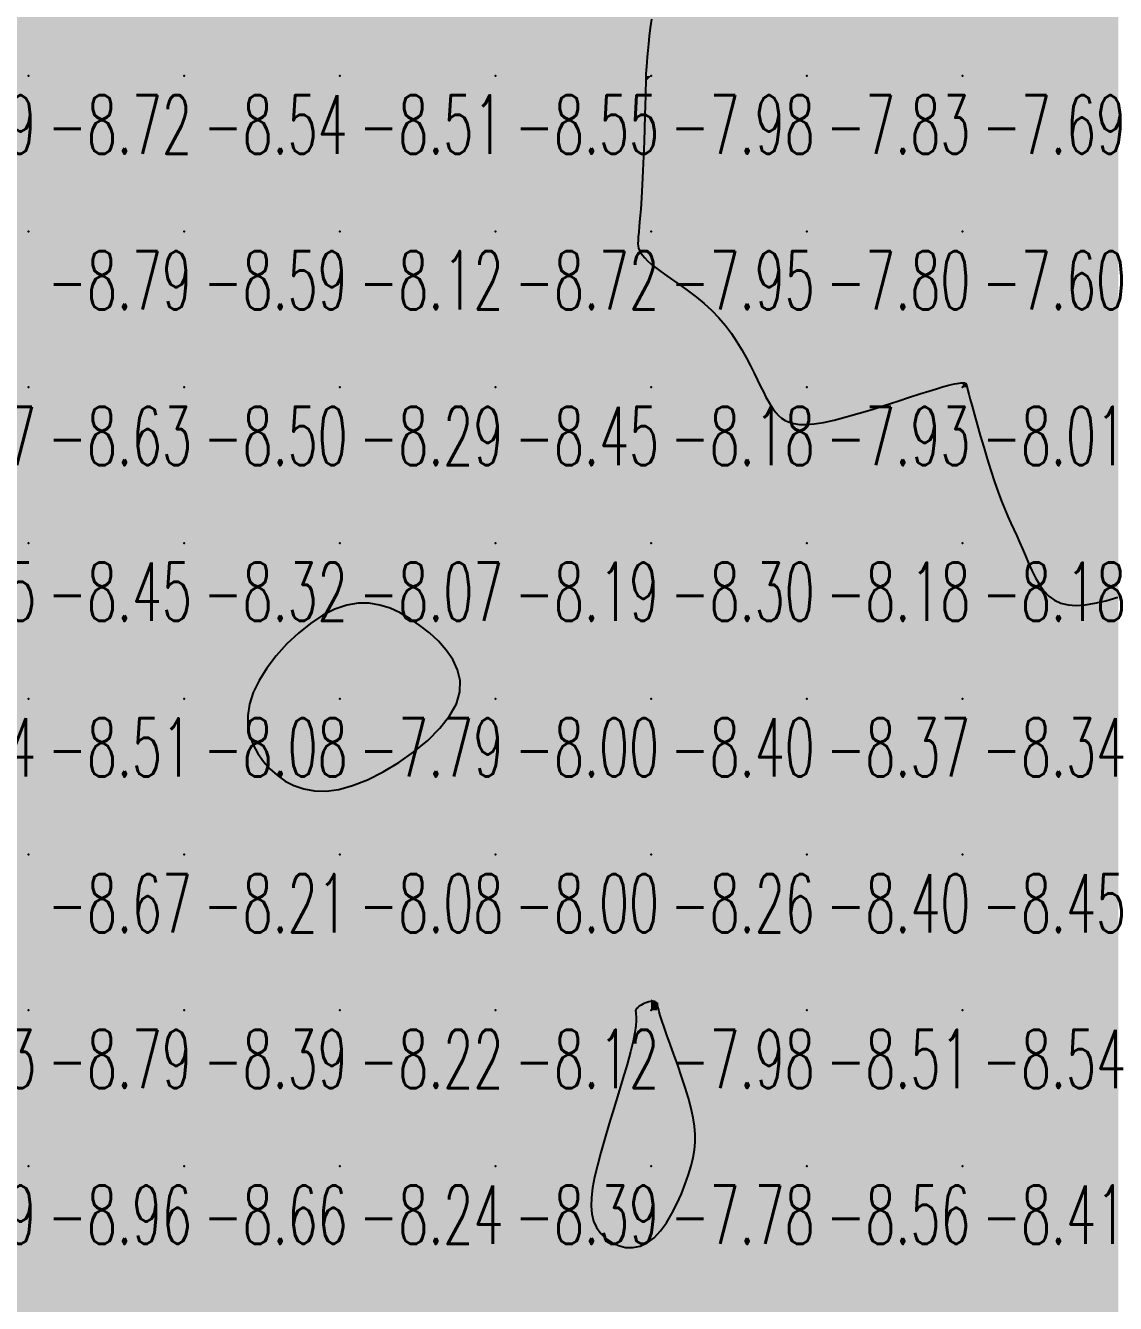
# Model space of a CAD drawing. Header units: millimetres. Extents: x 88261 to 90953, y 390274 to 392322.
# Drawn here: x 90010.1 to 90080.1, y 391308.4 to 391390.5 of the extents above; entities that cross this region are included whole.
import ezdxf
from ezdxf.enums import TextEntityAlignment as Align

# ---------------------------------------------------------------- set-up
doc = ezdxf.new("R2010")
doc.units = ezdxf.units.MM
doc.header["$LTSCALE"] = 25
for name, color, linetype in [('CN_03_00', 7, 'Continuous'), ('COTEAlt', 7, 'Continuous'), ('TN_COLORIAGE', 7, 'Continuous')]:
    doc.layers.add(name, color=color, linetype=linetype)
doc.styles.add('Simplex 1.0', font='Simplex.shx', dxfattribs={"width": 0.99, "height": 2.5})
doc.styles.get("Standard").update_dxf_attribs({"font": 'times.ttf'})

# ---------------------------------------------------------------- blocks, each defined once
blk = doc.blocks.new('COTE')
at = {"color": 0}
blk.add_point((0, 0), dxfattribs=at)
at = {"layer": 'COTEAlt'}
blk.add_attdef('ALT', text='', height=3.75, dxfattribs=at).set_placement((1.25, -1.25), align=Align.TOP_LEFT)

msp = doc.modelspace()

# ---------------------------------------------------------------- linework, layer by layer
at = {"layer": 'CN_03_00', "elevation": -8, "flags": 128}
msp.add_lwpolyline([(90050.262, 391390.881), (90050.191, 391390.312), (90050.129, 391389.783), (90050.075, 391389.297), (90050.03, 391388.857), (90049.992, 391388.465), (90049.962, 391388.123), (90049.939, 391387.835), (90049.924, 391387.598), (90049.915, 391387.392), (90049.909, 391387.19), (90049.905, 391386.969), (90049.902, 391386.702), (90049.896, 391386.364), (90049.887, 391385.93), (90049.873, 391385.374), (90049.852, 391384.682), (90049.824, 391383.877), (90049.791, 391382.997), (90049.754, 391382.075), (90049.713, 391381.148), (90049.669, 391380.25), (90049.623, 391379.417), (90049.577, 391378.683), (90049.532, 391378.077), (90049.489, 391377.589), (90049.452, 391377.201), (90049.423, 391376.897), (90049.405, 391376.659), (90049.401, 391376.47), (90049.413, 391376.313), (90049.445, 391376.17), (90049.499, 391376.026), (90049.579, 391375.877), (90049.69, 391375.718), (90049.837, 391375.547), (90050.023, 391375.361), (90050.254, 391375.157), (90050.535, 391374.932), (90050.869, 391374.682), (90051.258, 391374.406), (90051.693, 391374.102), (90052.162, 391373.77), (90052.653, 391373.411), (90053.154, 391373.025), (90053.653, 391372.611), (90054.138, 391372.169), (90054.597, 391371.699), (90055.019, 391371.204), (90055.406, 391370.689), (90055.758, 391370.164), (90056.079, 391369.638), (90056.37, 391369.12), (90056.633, 391368.619), (90056.871, 391368.143), (90057.086, 391367.701), (90057.279, 391367.301), (90057.457, 391366.941), (90057.622, 391366.617), (90057.781, 391366.327), (90057.936, 391366.067), (90058.094, 391365.834), (90058.259, 391365.625), (90058.435, 391365.435), (90058.629, 391365.265), (90058.849, 391365.116), (90059.106, 391364.995), (90059.411, 391364.907), (90059.774, 391364.857), (90060.206, 391364.85), (90060.717, 391364.892), (90061.318, 391364.988), (90062.012, 391365.139), (90062.782, 391365.337), (90063.599, 391365.57), (90064.44, 391365.825), (90065.278, 391366.089), (90066.086, 391366.35), (90066.841, 391366.597), (90067.514, 391366.816), (90068.088, 391366.999), (90068.566, 391367.146), (90068.96, 391367.261), (90069.279, 391367.349), (90069.534, 391367.415), (90069.737, 391367.461), (90069.897, 391367.492), (90070.026, 391367.513), (90070.133, 391367.526), (90070.221, 391367.534), (90070.292, 391367.536), (90070.349, 391367.532), (90070.392, 391367.524), (90070.425, 391367.511), (90070.45, 391367.495), (90070.468, 391367.475), (90070.481, 391367.45), (90070.495, 391367.407), (90070.515, 391367.334), (90070.544, 391367.217), (90070.588, 391367.04), (90070.652, 391366.791), (90070.74, 391366.456), (90070.858, 391366.02), (90071.008, 391365.475), (90071.187, 391364.842), (90071.388, 391364.142), (90071.607, 391363.401), (90071.837, 391362.644), (90072.072, 391361.894), (90072.306, 391361.176), (90072.535, 391360.515), (90072.753, 391359.928), (90072.961, 391359.407), (90073.161, 391358.939), (90073.354, 391358.508), (90073.543, 391358.101), (90073.729, 391357.703), (90073.914, 391357.3), (90074.1, 391356.877), (90074.29, 391356.425), (90074.488, 391355.953), (90074.7, 391355.478), (90074.931, 391355.014), (90075.187, 391354.576), (90075.474, 391354.178), (90075.796, 391353.837), (90076.16, 391353.566), (90076.57, 391353.378), (90077.03, 391353.27), (90077.545, 391353.238), (90078.118, 391353.276), (90078.752, 391353.378), (90079.451, 391353.539), (90080.218, 391353.755)], dxfattribs=at)
for points in [[(90032.039, 391342.04), (90033.041, 391342.543), (90034.044, 391343.146), (90035.01, 391343.83), (90035.901, 391344.571), (90036.678, 391345.349), (90037.303, 391346.14), (90037.738, 391346.924), (90037.955, 391347.681), (90037.972, 391348.407), (90037.815, 391349.098), (90037.513, 391349.752), (90037.092, 391350.367), (90036.58, 391350.94), (90036.004, 391351.469), (90035.393, 391351.951), (90034.768, 391352.383), (90034.132, 391352.754), (90033.482, 391353.05), (90032.816, 391353.261), (90032.131, 391353.374), (90031.425, 391353.376), (90030.695, 391353.256), (90029.938, 391353), (90029.156, 391352.603), (90028.366, 391352.082), (90027.591, 391351.459), (90026.852, 391350.758), (90026.17, 391350.003), (90025.568, 391349.215), (90025.067, 391348.418), (90024.689, 391347.635), (90024.449, 391346.886), (90024.341, 391346.175), (90024.353, 391345.502), (90024.471, 391344.869), (90024.684, 391344.276), (90024.978, 391343.724), (90025.341, 391343.214), (90025.761, 391342.747), (90026.227, 391342.325), (90026.742, 391341.96), (90027.309, 391341.664), (90027.933, 391341.449), (90028.617, 391341.329), (90029.366, 391341.316), (90030.185, 391341.422), (90031.077, 391341.662), (90032.039, 391342.04)], [(90050.436, 391312.629), (90050.848, 391313.069), (90051.232, 391313.593), (90051.586, 391314.18), (90051.907, 391314.806), (90052.194, 391315.448), (90052.443, 391316.084), (90052.654, 391316.692), (90052.823, 391317.254), (90052.951, 391317.779), (90053.036, 391318.281), (90053.078, 391318.774), (90053.078, 391319.271), (90053.034, 391319.788), (90052.946, 391320.337), (90052.813, 391320.934), (90052.638, 391321.586), (90052.429, 391322.28), (90052.197, 391322.993), (90051.953, 391323.707), (90051.709, 391324.401), (90051.475, 391325.054), (90051.262, 391325.647), (90051.081, 391326.158), (90050.941, 391326.574), (90050.837, 391326.9), (90050.764, 391327.149), (90050.715, 391327.334), (90050.683, 391327.466), (90050.661, 391327.558), (90050.644, 391327.621), (90050.624, 391327.669), (90050.596, 391327.71), (90050.559, 391327.746), (90050.511, 391327.776), (90050.453, 391327.798), (90050.384, 391327.811), (90050.302, 391327.814), (90050.208, 391327.804), (90050.1, 391327.782), (90049.98, 391327.746), (90049.852, 391327.697), (90049.722, 391327.639), (90049.597, 391327.573), (90049.482, 391327.501), (90049.383, 391327.426), (90049.308, 391327.35), (90049.262, 391327.275), (90049.247, 391327.201), (90049.255, 391327.111), (90049.274, 391326.989), (90049.291, 391326.815), (90049.293, 391326.573), (90049.27, 391326.244), (90049.207, 391325.81), (90049.094, 391325.252), (90048.922, 391324.561), (90048.699, 391323.757), (90048.439, 391322.867), (90048.153, 391321.919), (90047.855, 391320.94), (90047.557, 391319.959), (90047.273, 391319.004), (90047.014, 391318.101), (90046.792, 391317.274), (90046.614, 391316.522), (90046.485, 391315.84), (90046.409, 391315.223), (90046.392, 391314.664), (90046.438, 391314.159), (90046.554, 391313.701), (90046.743, 391313.286), (90047.008, 391312.911), (90047.339, 391312.585), (90047.724, 391312.318), (90048.149, 391312.124), (90048.602, 391312.013), (90049.07, 391311.997), (90049.539, 391312.087), (90049.999, 391312.296), (90050.436, 391312.629)]]:
    msp.add_lwpolyline(points, close=True, dxfattribs=at)
at = {"layer": 'TN_COLORIAGE', "color": 171}
for points in [[(90000.249, 391397.239, -8.62), (90000.249, 391387.239, -8.62), (90010.249, 391397.239, -8.62)], [(90000.249, 391387.239, -8.62), (90010.249, 391387.239, -8.62), (90010.249, 391397.239, -8.62)], [(90010.249, 391397.239, -8.516), (90010.249, 391387.239, -8.516), (90020.249, 391397.239, -8.516)], [(90010.249, 391387.239, -8.516), (90020.249, 391387.239, -8.516), (90020.249, 391397.239, -8.516)], [(90020.249, 391397.239, -8.571), (90020.249, 391387.239, -8.571), (90030.249, 391397.239, -8.571)], [(90020.249, 391387.239, -8.571), (90030.249, 391387.239, -8.571), (90030.249, 391397.239, -8.571)], [(90030.249, 391397.239, -8.443), (90030.249, 391387.239, -8.443), (90040.249, 391397.239, -8.443)], [(90030.249, 391387.239, -8.443), (90040.249, 391387.239, -8.443), (90040.249, 391397.239, -8.443)], [(90040.249, 391397.239, -8.035), (90040.249, 391387.239, -8.035), (90050.249, 391397.239, -8.035)], [(90040.249, 391387.239, -8), (90049.859, 391387.239, -8), (90050.249, 391397.239, -8), (90050.249, 391391.112, -8)], [(90000.249, 391387.239, -8.723), (90000.249, 391377.239, -8.723), (90010.249, 391387.239, -8.723)], [(90000.249, 391377.239, -8.723), (90010.249, 391377.239, -8.723), (90010.249, 391387.239, -8.723)], [(90010.249, 391387.239, -8.545), (90010.249, 391377.239, -8.545), (90020.249, 391387.239, -8.545)], [(90010.249, 391377.239, -8.545), (90020.249, 391377.239, -8.545), (90020.249, 391387.239, -8.545)], [(90020.249, 391387.239, -8.511), (90020.249, 391377.239, -8.511), (90030.249, 391387.239, -8.511)], [(90020.249, 391377.239, -8.511), (90030.249, 391377.239, -8.511), (90030.249, 391387.239, -8.511)], [(90030.249, 391387.239, -8.548), (90030.249, 391377.239, -8.548), (90040.249, 391387.239, -8.548)], [(90030.249, 391377.239, -8.548), (90040.249, 391377.239, -8.548), (90040.249, 391387.239, -8.548)], [(90040.249, 391377.239, -8), (90049.951, 391386.941, -8), (90040.249, 391387.239, -8), (90049.859, 391387.239, -8)], [(90049.575, 391377.239, -8.724), (90049.951, 391386.941, -8.724), (90040.249, 391377.239, -8.724)], [(90000.249, 391377.239, -8.792), (90000.249, 391367.239, -8.792), (90010.249, 391377.239, -8.792)], [(90000.249, 391367.239, -8.792), (90010.249, 391367.239, -8.792), (90010.249, 391377.239, -8.792)], [(90010.249, 391377.239, -8.587), (90010.249, 391367.239, -8.587), (90020.249, 391377.239, -8.587)], [(90010.249, 391367.239, -8.587), (90020.249, 391367.239, -8.587), (90020.249, 391377.239, -8.587)], [(90020.249, 391377.239, -8.122), (90020.249, 391367.239, -8.122), (90030.249, 391377.239, -8.122)], [(90020.249, 391367.239, -8.122), (90030.249, 391367.239, -8.122), (90030.249, 391377.239, -8.122)], [(90030.249, 391377.239, -8.724), (90030.249, 391367.239, -8.724), (90040.249, 391377.239, -8.724)], [(90030.249, 391367.239, -8.724), (90040.249, 391367.239, -8.724), (90040.249, 391377.239, -8.724)], [(90040.249, 391377.239, -8), (90049.575, 391377.239, -8), (90040.249, 391367.239, -8), (90049.211, 391376.202, -8)], [(90040.249, 391367.239, -8), (90049.211, 391376.202, -8), (90050.249, 391367.239, -8), (90050.249, 391374.974, -8)], [(90055.005, 391371.996, -8.179), (90050.249, 391374.974, -8.179), (90050.249, 391367.239, -8.179)], [(90055.005, 391371.996, -8.179), (90057.311, 391367.239, -8.179), (90050.249, 391367.239, -8.179)], [(90000.249, 391367.239, -8.626), (90000.249, 391357.239, -8.626), (90010.249, 391367.239, -8.626)], [(90000.249, 391357.239, -8.626), (90010.249, 391357.239, -8.626), (90010.249, 391367.239, -8.626)], [(90010.249, 391367.239, -8.502), (90010.249, 391357.239, -8.502), (90020.249, 391367.239, -8.502)], [(90010.249, 391357.239, -8.502), (90020.249, 391357.239, -8.502), (90020.249, 391367.239, -8.502)], [(90020.249, 391367.239, -8.289), (90020.249, 391357.239, -8.289), (90030.249, 391367.239, -8.289)], [(90020.249, 391357.239, -8.289), (90030.249, 391357.239, -8.289), (90030.249, 391367.239, -8.289)], [(90030.249, 391367.239, -8.452), (90030.249, 391357.239, -8.452), (90040.249, 391367.239, -8.452)], [(90030.249, 391357.239, -8.452), (90040.249, 391357.239, -8.452), (90040.249, 391367.239, -8.452)], [(90040.249, 391367.239, -8.179), (90040.249, 391357.239, -8.179), (90050.249, 391367.239, -8.179)], [(90040.249, 391357.239, -8.179), (90050.249, 391357.239, -8.179), (90050.249, 391367.239, -8.179)], [(90050.249, 391357.239, -8), (90058.263, 391365.254, -8), (90050.249, 391367.239, -8), (90057.311, 391367.239, -8)], [(90060.249, 391357.239, -8), (90060.249, 391364.358, -8), (90070.249, 391367.239, -8), (90068.647, 391367.239, -8)], [(90060.249, 391357.239, -8.014), (90070.249, 391357.239, -8.014), (90070.249, 391367.239, -8.014)], [(90070.249, 391367.583, -8.014), (90068.647, 391367.239, -8.014), (90070.249, 391367.239, -8.014)], [(90070.516, 391367.507, -8.014), (90070.249, 391367.583, -8.014), (90070.249, 391367.239, -8.014)], [(90070.492, 391367.239, -8.014), (90070.516, 391367.507, -8.014), (90070.249, 391367.239, -8.014)], [(90070.249, 391357.239, -8), (90072.662, 391359.653, -8), (90070.249, 391367.239, -8), (90070.492, 391367.239, -8)], [(90050.249, 391357.239, -8), (90058.263, 391365.254, -8), (90060.249, 391357.239, -8), (90060.249, 391364.358, -8)], [(90072.662, 391359.653, -8.181), (90074.07, 391357.239, -8.181), (90070.249, 391357.239, -8.181)], [(90000.249, 391357.239, -8.448), (90000.249, 391347.239, -8.448), (90010.249, 391357.239, -8.448)], [(90000.249, 391347.239, -8.448), (90010.249, 391347.239, -8.448), (90010.249, 391357.239, -8.448)], [(90010.249, 391357.239, -8.316), (90010.249, 391347.239, -8.316), (90020.249, 391357.239, -8.316)], [(90010.249, 391347.239, -8.316), (90020.249, 391347.239, -8.316), (90020.249, 391357.239, -8.316)], [(90020.249, 391357.239, -8.075), (90020.249, 391347.239, -8.075), (90030.249, 391357.239, -8.075)], [(90020.249, 391347.239, -8), (90023.148, 391347.239, -8), (90030.249, 391357.239, -8), (90030.249, 391354.571, -8)], [(90040.249, 391357.239, -8), (90035.484, 391352.475, -8), (90030.249, 391357.239, -8), (90030.249, 391354.571, -8)], [(90040.249, 391357.239, -8), (90035.484, 391352.475, -8), (90040.249, 391347.239, -8), (90040.173, 391347.239, -8)], [(90040.249, 391357.239, -8.3), (90040.249, 391347.239, -8.3), (90050.249, 391357.239, -8.3)], [(90040.249, 391347.239, -8.3), (90050.249, 391347.239, -8.3), (90050.249, 391357.239, -8.3)], [(90050.249, 391357.239, -8.184), (90050.249, 391347.239, -8.184), (90060.249, 391357.239, -8.184)], [(90050.249, 391347.239, -8.184), (90060.249, 391347.239, -8.184), (90060.249, 391357.239, -8.184)], [(90060.249, 391357.239, -8.181), (90060.249, 391347.239, -8.181), (90070.249, 391357.239, -8.181)], [(90060.249, 391347.239, -8.181), (90070.249, 391347.239, -8.181), (90070.249, 391357.239, -8.181)], [(90070.249, 391347.239, -8), (90075.66, 391352.65, -8), (90070.249, 391357.239, -8), (90074.07, 391357.239, -8)], [(90080.249, 391347.239, -8), (90080.249, 391353.556, -8), (90070.249, 391347.239, -8), (90075.66, 391352.65, -8)], [(90000.249, 391347.239, -8.511), (90000.249, 391337.239, -8.511), (90010.249, 391347.239, -8.511)], [(90000.249, 391337.239, -8.511), (90010.249, 391337.239, -8.511), (90010.249, 391347.239, -8.511)], [(90010.249, 391347.239, -8.084), (90010.249, 391337.239, -8.084), (90020.249, 391347.239, -8.084)], [(90010.249, 391337.239, -8.084), (90020.249, 391337.239, -8.084), (90020.249, 391347.239, -8.084)], [(90020.249, 391337.239, -8), (90025.292, 391342.283, -8), (90020.249, 391347.239, -8), (90023.148, 391347.239, -8)], [(90030.249, 391337.239, -8), (90030.249, 391340.112, -8), (90040.249, 391347.239, -8), (90040.173, 391347.239, -8)], [(90030.249, 391337.239, -8.002), (90040.249, 391337.239, -8.002), (90040.249, 391347.239, -8.002)], [(90040.249, 391347.239, -8.403), (90040.249, 391337.239, -8.403), (90050.249, 391347.239, -8.403)], [(90040.249, 391337.239, -8.403), (90050.249, 391337.239, -8.403), (90050.249, 391347.239, -8.403)], [(90050.249, 391347.239, -8.368), (90050.249, 391337.239, -8.368), (90060.249, 391347.239, -8.368)], [(90050.249, 391337.239, -8.368), (90060.249, 391337.239, -8.368), (90060.249, 391347.239, -8.368)], [(90060.249, 391347.239, -8.345), (90060.249, 391337.239, -8.345), (90070.249, 391347.239, -8.345)], [(90060.249, 391337.239, -8.345), (90070.249, 391337.239, -8.345), (90070.249, 391347.239, -8.345)], [(90070.249, 391347.239, -8.501), (90070.249, 391337.239, -8.501), (90080.249, 391347.239, -8.501)], [(90070.249, 391337.239, -8.501), (90080.249, 391337.239, -8.501), (90080.249, 391347.239, -8.501)], [(90020.249, 391337.239, -8), (90025.292, 391342.283, -8), (90030.249, 391337.239, -8), (90030.249, 391340.112, -8)], [(90000.249, 391337.239, -8.671), (90000.249, 391327.239, -8.671), (90010.249, 391337.239, -8.671)], [(90000.249, 391327.239, -8.671), (90010.249, 391327.239, -8.671), (90010.249, 391337.239, -8.671)], [(90010.249, 391337.239, -8.209), (90010.249, 391327.239, -8.209), (90020.249, 391337.239, -8.209)], [(90010.249, 391327.239, -8.209), (90020.249, 391327.239, -8.209), (90020.249, 391337.239, -8.209)], [(90020.249, 391337.239, -8.083), (90020.249, 391327.239, -8.083), (90030.249, 391337.239, -8.083)], [(90020.249, 391327.239, -8.083), (90030.249, 391327.239, -8.083), (90030.249, 391337.239, -8.083)], [(90030.249, 391337.239, -8.004), (90030.249, 391327.239, -8.004), (90040.249, 391337.239, -8.004)], [(90030.249, 391327.239, -8.004), (90040.249, 391327.239, -8.004), (90040.249, 391337.239, -8.004)], [(90040.249, 391337.239, -8.26), (90040.249, 391327.239, -8.26), (90050.249, 391337.239, -8.26)], [(90050.249, 391337.239, -8), (90050.249, 391327.936, -8), (90040.249, 391327.239, -8), (90048.888, 391327.239, -8)], [(90060.249, 391337.239, -8), (90050.719, 391327.709, -8), (90050.249, 391337.239, -8), (90050.249, 391327.936, -8)], [(90060.249, 391327.239, -8), (90050.619, 391327.239, -8), (90060.249, 391337.239, -8), (90050.719, 391327.709, -8)], [(90060.249, 391337.239, -8.453), (90060.249, 391327.239, -8.453), (90070.249, 391337.239, -8.453)], [(90060.249, 391327.239, -8.453), (90070.249, 391327.239, -8.453), (90070.249, 391337.239, -8.453)], [(90070.249, 391337.239, -8.345), (90070.249, 391327.239, -8.345), (90080.249, 391337.239, -8.345)], [(90070.249, 391327.239, -8.345), (90080.249, 391327.239, -8.345), (90080.249, 391337.239, -8.345)], [(90000.249, 391327.239, -8.791), (90000.249, 391317.239, -8.791), (90010.249, 391327.239, -8.791)], [(90000.249, 391317.239, -8.791), (90010.249, 391317.239, -8.791), (90010.249, 391327.239, -8.791)], [(90010.249, 391327.239, -8.395), (90010.249, 391317.239, -8.395), (90020.249, 391327.239, -8.395)], [(90010.249, 391317.239, -8.395), (90020.249, 391317.239, -8.395), (90020.249, 391327.239, -8.395)], [(90020.249, 391327.239, -8.215), (90020.249, 391317.239, -8.215), (90030.249, 391327.239, -8.215)], [(90020.249, 391317.239, -8.215), (90030.249, 391317.239, -8.215), (90030.249, 391327.239, -8.215)], [(90030.249, 391327.239, -8.124), (90030.249, 391317.239, -8.124), (90040.249, 391327.239, -8.124)], [(90030.249, 391317.239, -8.124), (90040.249, 391317.239, -8.124), (90040.249, 391327.239, -8.124)], [(90040.249, 391317.239, -8), (90049.768, 391326.759, -8), (90040.249, 391327.239, -8), (90048.888, 391327.239, -8)], [(90046.603, 391317.239, -8.386), (90049.768, 391326.759, -8.386), (90040.249, 391317.239, -8.386)], [(90053.291, 391320.282, -8.506), (90050.619, 391327.239, -8.506), (90060.249, 391327.239, -8.506)], [(90060.249, 391317.239, -8), (90053.096, 391317.239, -8), (90060.249, 391327.239, -8), (90053.291, 391320.282, -8)], [(90060.249, 391327.239, -8.542), (90060.249, 391317.239, -8.542), (90070.249, 391327.239, -8.542)], [(90060.249, 391317.239, -8.542), (90070.249, 391317.239, -8.542), (90070.249, 391327.239, -8.542)], [(90070.249, 391327.239, -8.361), (90070.249, 391317.239, -8.361), (90080.249, 391327.239, -8.361)], [(90070.249, 391317.239, -8.361), (90080.249, 391317.239, -8.361), (90080.249, 391327.239, -8.361)], [(90000.249, 391317.239, -8.956), (90000.249, 391307.239, -8.956), (90010.249, 391317.239, -8.956)], [(90000.249, 391307.239, -8.956), (90010.249, 391307.239, -8.956), (90010.249, 391317.239, -8.956)], [(90010.249, 391317.239, -8.659), (90010.249, 391307.239, -8.659), (90020.249, 391317.239, -8.659)], [(90010.249, 391307.239, -8.659), (90020.249, 391307.239, -8.659), (90020.249, 391317.239, -8.659)], [(90020.249, 391317.239, -8.242), (90020.249, 391307.239, -8.242), (90030.249, 391317.239, -8.242)], [(90020.249, 391307.239, -8.242), (90030.249, 391307.239, -8.242), (90030.249, 391317.239, -8.242)], [(90030.249, 391317.239, -8.386), (90030.249, 391307.239, -8.386), (90040.249, 391317.239, -8.386)], [(90030.249, 391307.239, -8.386), (90040.249, 391307.239, -8.386), (90040.249, 391317.239, -8.386)], [(90040.249, 391317.239, -8), (90046.603, 391317.239, -8), (90040.249, 391307.239, -8), (90045.901, 391312.892, -8)], [(90060.249, 391317.239, -8), (90053.096, 391317.239, -8), (90050.249, 391307.239, -8), (90050.249, 391310.911, -8)], [(90050.249, 391307.239, -8.556), (90060.249, 391307.239, -8.556), (90060.249, 391317.239, -8.556)], [(90060.249, 391317.239, -8.412), (90060.249, 391307.239, -8.412), (90070.249, 391317.239, -8.412)], [(90060.249, 391307.239, -8.412), (90070.249, 391307.239, -8.412), (90070.249, 391317.239, -8.412)], [(90070.249, 391317.239, -8.304), (90070.249, 391307.239, -8.304), (90080.249, 391317.239, -8.304)], [(90070.249, 391307.239, -8.304), (90080.249, 391307.239, -8.304), (90080.249, 391317.239, -8.304)], [(90040.249, 391307.239, -8), (90045.901, 391312.892, -8), (90050.249, 391307.239, -8), (90050.249, 391310.911, -8)]]:
    msp.add_solid(points, dxfattribs=at)
at = {"layer": 'TN_COLORIAGE', "color": 161}
for points in [[(90050.249, 391391.112, -7.66), (90051.188, 391397.239, -7.66), (90050.249, 391387.239, -7.66), (90060.249, 391397.239, -7.66)], [(90050.249, 391387.239, -7.66), (90060.249, 391387.239, -7.66), (90060.249, 391397.239, -7.66)], [(90060.249, 391397.239, -7.344), (90060.249, 391387.239, -7.344), (90070.249, 391397.239, -7.344)], [(90060.249, 391387.239, -7.344), (90070.249, 391387.239, -7.344), (90070.249, 391397.239, -7.344)], [(90070.249, 391397.239, -7.408), (90070.249, 391387.239, -7.408), (90080.249, 391397.239, -7.408)], [(90070.249, 391387.239, -7.408), (90080.249, 391387.239, -7.408), (90080.249, 391397.239, -7.408)], [(90050.249, 391391.112, -7.978), (90049.859, 391387.239, -7.978), (90050.249, 391387.239, -7.978)], [(90049.951, 391386.941, -7.948), (90049.575, 391377.239, -7.948), (90050.249, 391387.239, -7.948), (90050.249, 391377.239, -7.948)], [(90049.859, 391387.239, -7.978), (90049.951, 391386.941, -7.978), (90050.249, 391387.239, -7.978)], [(90050.249, 391387.239, -7.832), (90050.249, 391377.239, -7.832), (90060.249, 391387.239, -7.832)], [(90050.249, 391377.239, -7.832), (90060.249, 391377.239, -7.832), (90060.249, 391387.239, -7.832)], [(90060.249, 391387.239, -7.69), (90060.249, 391377.239, -7.69), (90070.249, 391387.239, -7.69)], [(90060.249, 391377.239, -7.69), (90070.249, 391377.239, -7.69), (90070.249, 391387.239, -7.69)], [(90070.249, 391387.239, -7.524), (90070.249, 391377.239, -7.524), (90080.249, 391387.239, -7.524)], [(90070.249, 391377.239, -7.524), (90080.249, 391377.239, -7.524), (90080.249, 391387.239, -7.524)], [(90049.211, 391376.202, -7.948), (90049.575, 391377.239, -7.948), (90050.249, 391377.239, -7.948)], [(90050.249, 391374.974, -7.948), (90049.211, 391376.202, -7.948), (90050.249, 391377.239, -7.948)], [(90050.249, 391374.974, -7.803), (90055.005, 391371.996, -7.803), (90050.249, 391377.239, -7.803), (90060.249, 391377.239, -7.803)], [(90057.311, 391367.239, -7.803), (90055.005, 391371.996, -7.803), (90060.249, 391367.239, -7.803), (90060.249, 391377.239, -7.803)], [(90060.249, 391377.239, -7.602), (90060.249, 391367.239, -7.602), (90070.249, 391377.239, -7.602)], [(90068.647, 391367.239, -7.602), (90070.249, 391367.583, -7.602), (90060.249, 391367.239, -7.602), (90070.249, 391377.239, -7.602)], [(90070.249, 391367.583, -7.485), (90070.516, 391367.507, -7.485), (90070.249, 391377.239, -7.485), (90080.249, 391377.239, -7.485)], [(90070.516, 391367.507, -7.432), (90070.492, 391367.239, -7.432), (90080.249, 391377.239, -7.432), (90080.249, 391367.239, -7.432)], [(90057.311, 391367.239, -7.926), (90058.263, 391365.254, -7.926), (90060.249, 391367.239, -7.926)], [(90060.249, 391364.358, -7.926), (90058.263, 391365.254, -7.926), (90060.249, 391367.239, -7.926)], [(90068.647, 391367.239, -7.926), (90060.249, 391364.358, -7.926), (90060.249, 391367.239, -7.926)], [(90070.492, 391367.239, -7.432), (90072.662, 391359.653, -7.432), (90080.249, 391367.239, -7.432)], [(90074.07, 391357.239, -7.432), (90072.662, 391359.653, -7.432), (90080.249, 391357.239, -7.432), (90080.249, 391367.239, -7.432)], [(90074.07, 391357.239, -7.708), (90075.66, 391352.65, -7.708), (90080.249, 391357.239, -7.708)], [(90075.66, 391352.65, -7.708), (90080.249, 391353.556, -7.708), (90080.249, 391357.239, -7.708)], [(90030.249, 391354.571, -7.794), (90023.148, 391347.239, -7.794), (90030.249, 391347.239, -7.794)], [(90030.249, 391354.571, -7.794), (90035.484, 391352.475, -7.794), (90030.249, 391347.239, -7.794)], [(90040.173, 391347.239, -7.794), (90035.484, 391352.475, -7.794), (90030.249, 391347.239, -7.794)], [(90023.148, 391347.239, -7.794), (90025.292, 391342.283, -7.794), (90030.249, 391347.239, -7.794)], [(90030.249, 391340.112, -7.794), (90025.292, 391342.283, -7.794), (90030.249, 391347.239, -7.794)], [(90040.173, 391347.239, -7.794), (90030.249, 391340.112, -7.794), (90030.249, 391347.239, -7.794)], [(90048.888, 391327.239, -7.981), (90050.249, 391327.936, -7.981), (90050.249, 391327.239, -7.981)], [(90050.249, 391327.936, -7.981), (90050.719, 391327.709, -7.981), (90050.249, 391327.239, -7.981)], [(90050.719, 391327.709, -7.981), (90050.619, 391327.239, -7.981), (90050.249, 391327.239, -7.981)], [(90049.768, 391326.759, -7.779), (90046.603, 391317.239, -7.779), (90050.249, 391327.239, -7.779), (90050.249, 391317.239, -7.779)], [(90048.888, 391327.239, -7.981), (90049.768, 391326.759, -7.981), (90050.249, 391327.239, -7.981)], [(90050.619, 391327.239, -7.779), (90053.291, 391320.282, -7.779), (90050.249, 391327.239, -7.779), (90050.249, 391317.239, -7.779)], [(90053.291, 391320.282, -7.779), (90053.096, 391317.239, -7.779), (90050.249, 391317.239, -7.779)], [(90045.901, 391312.892, -7.779), (90046.603, 391317.239, -7.779), (90050.249, 391317.239, -7.779)], [(90050.249, 391310.911, -7.779), (90045.901, 391312.892, -7.779), (90050.249, 391317.239, -7.779)], [(90050.249, 391310.911, -7.779), (90053.096, 391317.239, -7.779), (90050.249, 391317.239, -7.779)]]:
    msp.add_solid(points, dxfattribs=at)

# ---------------------------------------------------------------- block references
at = {"layer": 'COTEAlt'}
ref = msp.add_blockref('COTE', (90000.249, 391387.239), dxfattribs=at)
ref.add_attrib('ALT', '-8.79', dxfattribs={"height": 3.75, "style": 'Simplex 1.0', "width": 0.6}).set_placement((90001.499, 391385.989), align=Align.TOP_LEFT)
ref = msp.add_blockref('COTE', (90010.249, 391387.239), dxfattribs=at)
ref.add_attrib('ALT', '-8.72', dxfattribs={"height": 3.75, "style": 'Simplex 1.0', "width": 0.6}).set_placement((90011.499, 391385.989), align=Align.TOP_LEFT)
ref = msp.add_blockref('COTE', (90020.249, 391387.239), dxfattribs=at)
ref.add_attrib('ALT', '-8.54', dxfattribs={"height": 3.75, "style": 'Simplex 1.0', "width": 0.6}).set_placement((90021.499, 391385.989), align=Align.TOP_LEFT)
ref = msp.add_blockref('COTE', (90030.249, 391387.239), dxfattribs=at)
ref.add_attrib('ALT', '-8.51', dxfattribs={"height": 3.75, "style": 'Simplex 1.0', "width": 0.6}).set_placement((90031.499, 391385.989), align=Align.TOP_LEFT)
ref = msp.add_blockref('COTE', (90040.249, 391387.239), dxfattribs=at)
ref.add_attrib('ALT', '-8.55', dxfattribs={"height": 3.75, "style": 'Simplex 1.0', "width": 0.6}).set_placement((90041.499, 391385.989), align=Align.TOP_LEFT)
ref = msp.add_blockref('COTE', (90050.249, 391387.239), dxfattribs=at)
ref.add_attrib('ALT', '-7.98', dxfattribs={"height": 3.75, "style": 'Simplex 1.0', "width": 0.6}).set_placement((90051.499, 391385.989), align=Align.TOP_LEFT)
ref = msp.add_blockref('COTE', (90060.249, 391387.239), dxfattribs=at)
ref.add_attrib('ALT', '-7.83', dxfattribs={"height": 3.75, "style": 'Simplex 1.0', "width": 0.6}).set_placement((90061.499, 391385.989), align=Align.TOP_LEFT)
ref = msp.add_blockref('COTE', (90070.249, 391387.239), dxfattribs=at)
ref.add_attrib('ALT', '-7.69', dxfattribs={"height": 3.75, "style": 'Simplex 1.0', "width": 0.6}).set_placement((90071.499, 391385.989), align=Align.TOP_LEFT)
ref = msp.add_blockref('COTE', (90010.249, 391377.239), dxfattribs=at)
ref.add_attrib('ALT', '-8.79', dxfattribs={"height": 3.75, "style": 'Simplex 1.0', "width": 0.6}).set_placement((90011.499, 391375.989), align=Align.TOP_LEFT)
ref = msp.add_blockref('COTE', (90020.249, 391377.239), dxfattribs=at)
ref.add_attrib('ALT', '-8.59', dxfattribs={"height": 3.75, "style": 'Simplex 1.0', "width": 0.6}).set_placement((90021.499, 391375.989), align=Align.TOP_LEFT)
ref = msp.add_blockref('COTE', (90030.249, 391377.239), dxfattribs=at)
ref.add_attrib('ALT', '-8.12', dxfattribs={"height": 3.75, "style": 'Simplex 1.0', "width": 0.6}).set_placement((90031.499, 391375.989), align=Align.TOP_LEFT)
ref = msp.add_blockref('COTE', (90040.249, 391377.239), dxfattribs=at)
ref.add_attrib('ALT', '-8.72', dxfattribs={"height": 3.75, "style": 'Simplex 1.0', "width": 0.6}).set_placement((90041.499, 391375.989), align=Align.TOP_LEFT)
ref = msp.add_blockref('COTE', (90050.249, 391377.239), dxfattribs=at)
ref.add_attrib('ALT', '-7.95', dxfattribs={"height": 3.75, "style": 'Simplex 1.0', "width": 0.6}).set_placement((90051.499, 391375.989), align=Align.TOP_LEFT)
ref = msp.add_blockref('COTE', (90060.249, 391377.239), dxfattribs=at)
ref.add_attrib('ALT', '-7.80', dxfattribs={"height": 3.75, "style": 'Simplex 1.0', "width": 0.6}).set_placement((90061.499, 391375.989), align=Align.TOP_LEFT)
ref = msp.add_blockref('COTE', (90070.249, 391377.239), dxfattribs=at)
ref.add_attrib('ALT', '-7.60', dxfattribs={"height": 3.75, "style": 'Simplex 1.0', "width": 0.6}).set_placement((90071.499, 391375.989), align=Align.TOP_LEFT)
ref = msp.add_blockref('COTE', (90000.249, 391367.239), dxfattribs=at)
ref.add_attrib('ALT', '-8.57', dxfattribs={"height": 3.75, "style": 'Simplex 1.0', "width": 0.6}).set_placement((90001.499, 391365.989), align=Align.TOP_LEFT)
ref = msp.add_blockref('COTE', (90010.249, 391367.239), dxfattribs=at)
ref.add_attrib('ALT', '-8.63', dxfattribs={"height": 3.75, "style": 'Simplex 1.0', "width": 0.6}).set_placement((90011.499, 391365.989), align=Align.TOP_LEFT)
ref = msp.add_blockref('COTE', (90020.249, 391367.239), dxfattribs=at)
ref.add_attrib('ALT', '-8.50', dxfattribs={"height": 3.75, "style": 'Simplex 1.0', "width": 0.6}).set_placement((90021.499, 391365.989), align=Align.TOP_LEFT)
ref = msp.add_blockref('COTE', (90030.249, 391367.239), dxfattribs=at)
ref.add_attrib('ALT', '-8.29', dxfattribs={"height": 3.75, "style": 'Simplex 1.0', "width": 0.6}).set_placement((90031.499, 391365.989), align=Align.TOP_LEFT)
ref = msp.add_blockref('COTE', (90040.249, 391367.239), dxfattribs=at)
ref.add_attrib('ALT', '-8.45', dxfattribs={"height": 3.75, "style": 'Simplex 1.0', "width": 0.6}).set_placement((90041.499, 391365.989), align=Align.TOP_LEFT)
ref = msp.add_blockref('COTE', (90050.249, 391367.239), dxfattribs=at)
ref.add_attrib('ALT', '-8.18', dxfattribs={"height": 3.75, "style": 'Simplex 1.0', "width": 0.6}).set_placement((90051.499, 391365.989), align=Align.TOP_LEFT)
ref = msp.add_blockref('COTE', (90060.249, 391367.239), dxfattribs=at)
ref.add_attrib('ALT', '-7.93', dxfattribs={"height": 3.75, "style": 'Simplex 1.0', "width": 0.6}).set_placement((90061.499, 391365.989), align=Align.TOP_LEFT)
ref = msp.add_blockref('COTE', (90070.249, 391367.239), dxfattribs=at)
ref.add_attrib('ALT', '-8.01', dxfattribs={"height": 3.75, "style": 'Simplex 1.0', "width": 0.6}).set_placement((90071.499, 391365.989), align=Align.TOP_LEFT)
ref = msp.add_blockref('COTE', (90000.249, 391357.239), dxfattribs=at)
ref.add_attrib('ALT', '-8.75', dxfattribs={"height": 3.75, "style": 'Simplex 1.0', "width": 0.6}).set_placement((90001.499, 391355.989), align=Align.TOP_LEFT)
ref = msp.add_blockref('COTE', (90010.249, 391357.239), dxfattribs=at)
ref.add_attrib('ALT', '-8.45', dxfattribs={"height": 3.75, "style": 'Simplex 1.0', "width": 0.6}).set_placement((90011.499, 391355.989), align=Align.TOP_LEFT)
ref = msp.add_blockref('COTE', (90020.249, 391357.239), dxfattribs=at)
ref.add_attrib('ALT', '-8.32', dxfattribs={"height": 3.75, "style": 'Simplex 1.0', "width": 0.6}).set_placement((90021.499, 391355.989), align=Align.TOP_LEFT)
ref = msp.add_blockref('COTE', (90030.249, 391357.239), dxfattribs=at)
ref.add_attrib('ALT', '-8.07', dxfattribs={"height": 3.75, "style": 'Simplex 1.0', "width": 0.6}).set_placement((90031.499, 391355.989), align=Align.TOP_LEFT)
ref = msp.add_blockref('COTE', (90040.249, 391357.239), dxfattribs=at)
ref.add_attrib('ALT', '-8.19', dxfattribs={"height": 3.75, "style": 'Simplex 1.0', "width": 0.6}).set_placement((90041.499, 391355.989), align=Align.TOP_LEFT)
ref = msp.add_blockref('COTE', (90050.249, 391357.239), dxfattribs=at)
ref.add_attrib('ALT', '-8.30', dxfattribs={"height": 3.75, "style": 'Simplex 1.0', "width": 0.6}).set_placement((90051.499, 391355.989), align=Align.TOP_LEFT)
ref = msp.add_blockref('COTE', (90060.249, 391357.239), dxfattribs=at)
ref.add_attrib('ALT', '-8.18', dxfattribs={"height": 3.75, "style": 'Simplex 1.0', "width": 0.6}).set_placement((90061.499, 391355.989), align=Align.TOP_LEFT)
ref = msp.add_blockref('COTE', (90070.249, 391357.239), dxfattribs=at)
ref.add_attrib('ALT', '-8.18', dxfattribs={"height": 3.75, "style": 'Simplex 1.0', "width": 0.6}).set_placement((90071.499, 391355.989), align=Align.TOP_LEFT)
ref = msp.add_blockref('COTE', (90000.249, 391347.239), dxfattribs=at)
ref.add_attrib('ALT', '-8.84', dxfattribs={"height": 3.75, "style": 'Simplex 1.0', "width": 0.6}).set_placement((90001.499, 391345.989), align=Align.TOP_LEFT)
ref = msp.add_blockref('COTE', (90010.249, 391347.239), dxfattribs=at)
ref.add_attrib('ALT', '-8.51', dxfattribs={"height": 3.75, "style": 'Simplex 1.0', "width": 0.6}).set_placement((90011.499, 391345.989), align=Align.TOP_LEFT)
ref = msp.add_blockref('COTE', (90020.249, 391347.239), dxfattribs=at)
ref.add_attrib('ALT', '-8.08', dxfattribs={"height": 3.75, "style": 'Simplex 1.0', "width": 0.6}).set_placement((90021.499, 391345.989), align=Align.TOP_LEFT)
ref = msp.add_blockref('COTE', (90030.249, 391347.239), dxfattribs=at)
ref.add_attrib('ALT', '-7.79', dxfattribs={"height": 3.75, "style": 'Simplex 1.0', "width": 0.6}).set_placement((90031.499, 391345.989), align=Align.TOP_LEFT)
ref = msp.add_blockref('COTE', (90040.249, 391347.239), dxfattribs=at)
ref.add_attrib('ALT', '-8.00', dxfattribs={"height": 3.75, "style": 'Simplex 1.0', "width": 0.6}).set_placement((90041.499, 391345.989), align=Align.TOP_LEFT)
ref = msp.add_blockref('COTE', (90050.249, 391347.239), dxfattribs=at)
ref.add_attrib('ALT', '-8.40', dxfattribs={"height": 3.75, "style": 'Simplex 1.0', "width": 0.6}).set_placement((90051.499, 391345.989), align=Align.TOP_LEFT)
ref = msp.add_blockref('COTE', (90060.249, 391347.239), dxfattribs=at)
ref.add_attrib('ALT', '-8.37', dxfattribs={"height": 3.75, "style": 'Simplex 1.0', "width": 0.6}).set_placement((90061.499, 391345.989), align=Align.TOP_LEFT)
ref = msp.add_blockref('COTE', (90070.249, 391347.239), dxfattribs=at)
ref.add_attrib('ALT', '-8.34', dxfattribs={"height": 3.75, "style": 'Simplex 1.0', "width": 0.6}).set_placement((90071.499, 391345.989), align=Align.TOP_LEFT)
ref = msp.add_blockref('COTE', (90010.249, 391337.239), dxfattribs=at)
ref.add_attrib('ALT', '-8.67', dxfattribs={"height": 3.75, "style": 'Simplex 1.0', "width": 0.6}).set_placement((90011.499, 391335.989), align=Align.TOP_LEFT)
ref = msp.add_blockref('COTE', (90020.249, 391337.239), dxfattribs=at)
ref.add_attrib('ALT', '-8.21', dxfattribs={"height": 3.75, "style": 'Simplex 1.0', "width": 0.6}).set_placement((90021.499, 391335.989), align=Align.TOP_LEFT)
ref = msp.add_blockref('COTE', (90030.249, 391337.239), dxfattribs=at)
ref.add_attrib('ALT', '-8.08', dxfattribs={"height": 3.75, "style": 'Simplex 1.0', "width": 0.6}).set_placement((90031.499, 391335.989), align=Align.TOP_LEFT)
ref = msp.add_blockref('COTE', (90040.249, 391337.239), dxfattribs=at)
ref.add_attrib('ALT', '-8.00', dxfattribs={"height": 3.75, "style": 'Simplex 1.0', "width": 0.6}).set_placement((90041.499, 391335.989), align=Align.TOP_LEFT)
ref = msp.add_blockref('COTE', (90050.249, 391337.239), dxfattribs=at)
ref.add_attrib('ALT', '-8.26', dxfattribs={"height": 3.75, "style": 'Simplex 1.0', "width": 0.6}).set_placement((90051.499, 391335.989), align=Align.TOP_LEFT)
ref = msp.add_blockref('COTE', (90060.249, 391337.239), dxfattribs=at)
ref.add_attrib('ALT', '-8.40', dxfattribs={"height": 3.75, "style": 'Simplex 1.0', "width": 0.6}).set_placement((90061.499, 391335.989), align=Align.TOP_LEFT)
ref = msp.add_blockref('COTE', (90070.249, 391337.239), dxfattribs=at)
ref.add_attrib('ALT', '-8.45', dxfattribs={"height": 3.75, "style": 'Simplex 1.0', "width": 0.6}).set_placement((90071.499, 391335.989), align=Align.TOP_LEFT)
ref = msp.add_blockref('COTE', (90000.249, 391327.239), dxfattribs=at)
ref.add_attrib('ALT', '-8.93', dxfattribs={"height": 3.75, "style": 'Simplex 1.0', "width": 0.6}).set_placement((90001.499, 391325.989), align=Align.TOP_LEFT)
ref = msp.add_blockref('COTE', (90010.249, 391327.239), dxfattribs=at)
ref.add_attrib('ALT', '-8.79', dxfattribs={"height": 3.75, "style": 'Simplex 1.0', "width": 0.6}).set_placement((90011.499, 391325.989), align=Align.TOP_LEFT)
ref = msp.add_blockref('COTE', (90020.249, 391327.239), dxfattribs=at)
ref.add_attrib('ALT', '-8.39', dxfattribs={"height": 3.75, "style": 'Simplex 1.0', "width": 0.6}).set_placement((90021.499, 391325.989), align=Align.TOP_LEFT)
ref = msp.add_blockref('COTE', (90030.249, 391327.239), dxfattribs=at)
ref.add_attrib('ALT', '-8.22', dxfattribs={"height": 3.75, "style": 'Simplex 1.0', "width": 0.6}).set_placement((90031.499, 391325.989), align=Align.TOP_LEFT)
ref = msp.add_blockref('COTE', (90040.249, 391327.239), dxfattribs=at)
ref.add_attrib('ALT', '-8.12', dxfattribs={"height": 3.75, "style": 'Simplex 1.0', "width": 0.6}).set_placement((90041.499, 391325.989), align=Align.TOP_LEFT)
ref = msp.add_blockref('COTE', (90050.249, 391327.239), dxfattribs=at)
ref.add_attrib('ALT', '-7.98', dxfattribs={"height": 3.75, "style": 'Simplex 1.0', "width": 0.6}).set_placement((90051.499, 391325.989), align=Align.TOP_LEFT)
ref = msp.add_blockref('COTE', (90060.249, 391327.239), dxfattribs=at)
ref.add_attrib('ALT', '-8.51', dxfattribs={"height": 3.75, "style": 'Simplex 1.0', "width": 0.6}).set_placement((90061.499, 391325.989), align=Align.TOP_LEFT)
ref = msp.add_blockref('COTE', (90070.249, 391327.239), dxfattribs=at)
ref.add_attrib('ALT', '-8.54', dxfattribs={"height": 3.75, "style": 'Simplex 1.0', "width": 0.6}).set_placement((90071.499, 391325.989), align=Align.TOP_LEFT)
ref = msp.add_blockref('COTE', (90000.249, 391317.239), dxfattribs=at)
ref.add_attrib('ALT', '-8.49', dxfattribs={"height": 3.75, "style": 'Simplex 1.0', "width": 0.6}).set_placement((90001.499, 391315.989), align=Align.TOP_LEFT)
ref = msp.add_blockref('COTE', (90010.249, 391317.239), dxfattribs=at)
ref.add_attrib('ALT', '-8.96', dxfattribs={"height": 3.75, "style": 'Simplex 1.0', "width": 0.6}).set_placement((90011.499, 391315.989), align=Align.TOP_LEFT)
ref = msp.add_blockref('COTE', (90020.249, 391317.239), dxfattribs=at)
ref.add_attrib('ALT', '-8.66', dxfattribs={"height": 3.75, "style": 'Simplex 1.0', "width": 0.6}).set_placement((90021.499, 391315.989), align=Align.TOP_LEFT)
ref = msp.add_blockref('COTE', (90030.249, 391317.239), dxfattribs=at)
ref.add_attrib('ALT', '-8.24', dxfattribs={"height": 3.75, "style": 'Simplex 1.0', "width": 0.6}).set_placement((90031.499, 391315.989), align=Align.TOP_LEFT)
ref = msp.add_blockref('COTE', (90040.249, 391317.239), dxfattribs=at)
ref.add_attrib('ALT', '-8.39', dxfattribs={"height": 3.75, "style": 'Simplex 1.0', "width": 0.6}).set_placement((90041.499, 391315.989), align=Align.TOP_LEFT)
ref = msp.add_blockref('COTE', (90050.249, 391317.239), dxfattribs=at)
ref.add_attrib('ALT', '-7.78', dxfattribs={"height": 3.75, "style": 'Simplex 1.0', "width": 0.6}).set_placement((90051.499, 391315.989), align=Align.TOP_LEFT)
ref = msp.add_blockref('COTE', (90060.249, 391317.239), dxfattribs=at)
ref.add_attrib('ALT', '-8.56', dxfattribs={"height": 3.75, "style": 'Simplex 1.0', "width": 0.6}).set_placement((90061.499, 391315.989), align=Align.TOP_LEFT)
ref = msp.add_blockref('COTE', (90070.249, 391317.239), dxfattribs=at)
ref.add_attrib('ALT', '-8.41', dxfattribs={"height": 3.75, "style": 'Simplex 1.0', "width": 0.6}).set_placement((90071.499, 391315.989), align=Align.TOP_LEFT)

doc.saveas('drawing.dxf')
